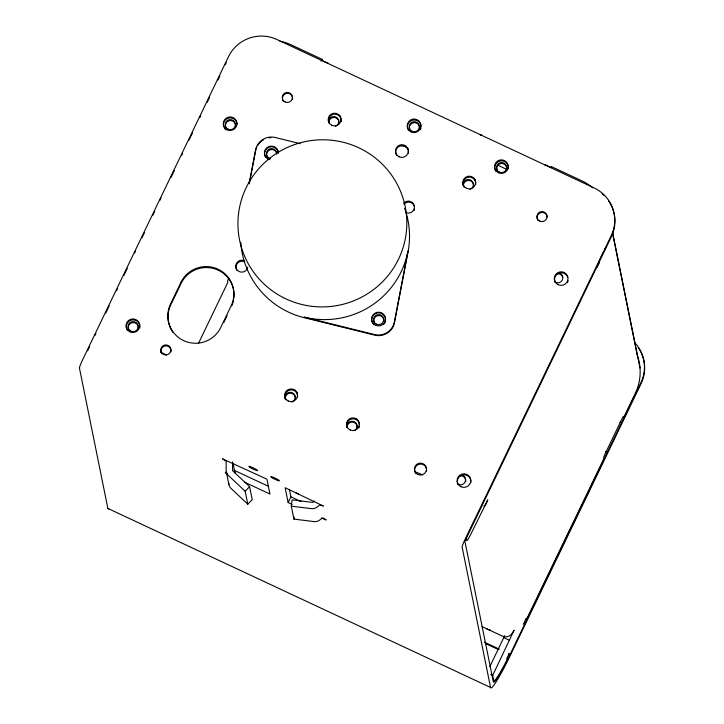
<?xml version="1.0" encoding="UTF-8"?>
<svg xmlns="http://www.w3.org/2000/svg" width="724" height="724" viewBox="0 0 724 724"><rect width="100%" height="100%" fill="white"/><g stroke="black" fill="none" stroke-linecap="round" stroke-linejoin="round"><path stroke-width="1.09" d="M232.585 461.831L232.522 470.03A1.276 1.267 -11.4 0 0 232.911 470.953L249.599 486.655L252.224 499.605L247.798 504.203L231.11 488.501A7.683 7.593 -11.4 0 1 228.739 482.953M523.334 624.242A7.683 0.923 25.7 0 0 523.506 624.061L526.194 618.305L526.493 619.463L603.97 458.482L603.762 457.134L604.667 454.781L622.016 418.716L623.418 416.3L623.717 417.449L635.22 393.548A50.761 50.182 -11.4 0 0 637.256 355.167L612.414 232.449M321.411 518.113L326.216 519.932L323.23 518.113A1.276 1.267 -11.4 0 0 321.872 518.284L319.908 519.886A7.683 7.593 -11.4 0 1 314.053 521.588L293.908 519.108L291.283 506.166L292.098 499.877L312.243 502.356A1.276 1.267 -11.4 0 0 313.221 502.067L314.524 500.999M293.908 519.108L294.179 517.017M249.183 183.263L255.536 150.103A16.127 15.946 -11.4 0 1 275.355 137.524L300.279 143.696M249.3 183.851L255.653 150.692A16.127 15.946 -11.4 0 1 256.776 147.144M228.838 278.016L227.571 281.129L227.779 282.478L198.358 343.61M87.613 350.778L89.568 346.706M94.962 335.511L95.939 333.474M105.74 313.112L109.17 305.99M116.519 290.713L117.496 288.677M123.867 275.446L127.297 268.323M134.646 253.056L135.623 251.02M141.995 237.78L144.438 232.694M152.773 215.39L154.728 211.317M160.122 200.114L161.099 198.077M170.9 177.724L174.33 170.593M181.679 155.325L182.656 153.289M189.027 140.058L192.457 132.926M199.806 117.659L200.783 115.623M207.155 102.392L209.598 97.297M217.933 79.993L219.888 75.92M225.282 64.726L226.259 62.689M321.058 61.16L321.981 59.25L291.356 44.924A50.761 50.182 -11.4 0 0 279.835 41.132M223.77 322.515L227.092 315.628M292.161 504.429L288.134 502.546L290.885 496.818L289.383 489.397M599.87 259.663L603.744 251.635M604.703 249.626L605.671 247.617M489.813 666.641L504.709 635.654M508.456 653.772A7.683 0.923 25.7 0 0 509.271 653.636L506.854 658.188L506.746 660.496A36.291 3.267 -64.9 0 1 493.696 680.234L492.709 675.347L514.13 630.106L512.655 632.505A7.683 7.593 -11.4 0 1 502.42 636.134L481.994 626.577M247.798 504.203L245.174 491.252L249.599 486.655M291.283 506.166L311.429 508.637A7.683 7.593 -11.4 0 0 317.293 506.945L319.248 505.334A1.276 1.267 -11.4 0 1 320.614 505.171L323.402 506.049L285.129 487.714L288.134 502.546M551 167.642L545.561 164.882A7.683 0.688 -64.9 0 0 545.009 165.244M606.422 451.604L606.495 451.631A7.683 0.923 25.7 0 1 605.68 451.758M226.648 472.98L225.291 472.718L226.82 473.804M497.641 165.108L506.782 169.38M234.078 470.238L268.631 486.401M290.885 496.818L300.967 501.533M244.531 482.148L269.943 494.03L266.939 479.197L222.476 458.826L225.463 460.645A1.276 1.267 -11.4 0 1 226.187 461.803L226.123 470.003A7.683 7.593 -11.4 0 0 228.494 475.55L245.174 491.252M503.759 637.618L509.533 640.315M484.275 642.116L499.361 649.175M485.478 643.527L498.546 649.645M490.781 674.442L492.709 675.347M490.555 687.474L462.129 547.063A7.683 0.688 -64.9 0 1 465.206 539.063L611.21 235.707A36.291 35.883 -11.4 0 0 594.087 187.923L276.885 39.512A36.291 35.883 -11.4 0 0 228.513 56.653L82.518 360.018A7.683 0.688 -64.9 0 0 79.441 368.018L107.867 508.429L490.555 687.474A42.698 3.837 -64.9 0 0 510.212 655.564L641.129 383.53A36.291 35.883 -11.4 0 0 638.296 347.746M612.477 231.997L640.007 367.982M599.391 260.667L599.282 262.975L596.866 267.527A7.683 0.923 25.7 0 0 596.567 267.12M551.335 167.588L551.109 166.457L581.734 180.783A50.761 50.182 -11.4 0 1 592.838 187.878M321.981 59.25L323.121 61.115L327.981 63.088A7.683 0.688 -64.9 0 0 327.429 63.441M233.065 463.351L235.029 473.062A7.683 7.593 -11.4 0 0 234.458 471.442M226.268 471.541L228.884 484.492M385.449 321.13A6.959 6.878 -11.4 0 1 383.783 324.298M373.964 324.759A6.959 6.878 -11.4 0 1 375.72 313.447A6.959 6.878 -11.4 0 1 385.602 319.338M265.627 157.316A6.959 6.878 -11.4 0 1 269.4 147.044A6.959 6.878 -11.4 0 1 278.441 153.271M269.871 159.723A6.959 6.878 -11.4 0 1 264.477 152.131A6.959 6.878 -11.4 0 1 271.681 146.13A6.959 6.878 -11.4 0 1 278.324 152.673M404.635 208.277A84.482 83.522 -11.4 0 1 408.046 251.834L394.499 322.569A16.127 15.946 -11.4 0 1 374.679 335.149L304.234 317.7A84.482 83.522 -11.4 0 1 240.802 242.35M257.644 145.497A16.127 15.946 -11.4 0 1 263.645 139.696M268.939 137.859A16.127 15.946 -11.4 0 1 270.812 137.66M108.826 508.746A42.698 3.837 -64.9 0 1 107.867 508.429M634.812 342.751A36.291 35.883 -11.4 0 1 640.939 382.589L510.022 654.623A36.291 3.267 -64.9 0 1 493.316 681.746L464.899 541.253L611.4 236.648A36.291 35.883 -11.4 0 0 608.558 200.874M298.496 493.94A6.045 5.982 -11.4 0 1 295.673 492.619M172.909 332.361A27.829 27.512 -11.4 0 1 170.737 304.931L181.154 283.292A27.829 27.512 -11.4 0 1 233.897 297.899M127.442 330.515A6.851 6.778 -11.4 0 1 131.668 320.026A6.851 6.778 -11.4 0 1 139.832 327.863M233.599 299.935A27.829 27.512 -11.4 0 1 231.78 305.845M225.861 129.822A6.851 6.778 -11.4 0 1 224.666 128.51M223.852 126.935A6.851 6.778 -11.4 0 1 228.893 118.021A6.851 6.778 -11.4 0 1 237.146 124.085M161.796 353.764A5.095 5.041 -11.4 0 1 164.936 345.963A5.095 5.041 -11.4 0 1 171.009 351.792M285.935 399.874A6.453 6.38 -11.4 0 1 289.908 390.001A6.453 6.38 -11.4 0 1 297.591 397.367M236.992 270.514A6.045 5.982 -11.4 0 1 244.576 261.699M602.223 193.932A36.291 35.883 -11.4 0 1 603.78 195.326M537.959 220.395A5.095 5.041 -11.4 0 1 540.466 212.766A5.095 5.041 -11.4 0 1 547.244 217.1M495.922 171.452A6.851 6.778 -11.4 0 1 500.148 160.963A6.851 6.778 -11.4 0 1 508.311 168.792M568.087 280.731A6.851 6.778 -11.4 0 1 567.535 282.423M554.883 281.817A6.851 6.778 -11.4 0 1 559.064 273.147A6.851 6.778 -11.4 0 1 567.806 277.238M374.625 323.447A5.095 5.041 -11.4 0 1 377.774 315.646A5.095 5.041 -11.4 0 1 383.838 321.474M457.668 483.831A6.851 6.778 -11.4 0 1 463.586 474.781A6.851 6.778 -11.4 0 1 470.862 482.745M268.396 158.42A5.095 5.041 -11.4 0 1 267.5 157.443M266.903 156.275A5.095 5.041 -11.4 0 1 270.649 149.642A5.095 5.041 -11.4 0 1 276.785 154.158M328.732 122.655A6.453 6.38 -11.4 0 1 334.307 114.139A6.453 6.38 -11.4 0 1 341.158 121.641M282.441 98.79A5.095 5.041 -11.4 0 1 287.79 93.342A5.095 5.041 -11.4 0 1 292.532 99.279M283.319 101.251A5.095 5.041 -11.4 0 1 282.722 100.084M359.43 426.3A6.453 6.38 -11.4 0 1 358.914 427.893M347.013 427.323A6.453 6.38 -11.4 0 1 351.755 418.934A6.453 6.38 -11.4 0 1 359.52 424.644M415.657 473.442A6.045 5.982 -11.4 0 1 419.386 464.184A6.045 5.982 -11.4 0 1 426.581 471.098M396.797 155.624A6.453 6.38 -11.4 0 1 400.77 145.75A6.453 6.38 -11.4 0 1 408.454 153.126M464.093 187.109A6.453 6.38 -11.4 0 1 468.066 177.235A6.453 6.38 -11.4 0 1 475.749 184.611M414.508 209.109A6.045 5.982 -11.4 0 1 414.019 210.594M403.965 204.177A6.045 5.982 -11.4 0 1 414.264 206.023M421.006 127.949A6.851 6.778 -11.4 0 1 420.445 129.632M408.617 130.601A6.851 6.778 -11.4 0 1 411.974 120.356A6.851 6.778 -11.4 0 1 421.097 126.175M270.586 158.592A5.095 5.041 -11.4 0 1 266.441 153.171A5.095 5.041 -11.4 0 1 271.563 148.592A5.095 5.041 -11.4 0 1 276.595 153.217M247.726 267.228A6.045 5.982 -11.4 0 1 240.169 271.934A6.045 5.982 -11.4 0 1 236.124 264.097A6.045 5.982 -11.4 0 1 244.386 260.758M403.775 203.236A6.045 5.982 -11.4 0 1 411.884 202.213A6.045 5.982 -11.4 0 1 413.576 210.114A6.045 5.982 -11.4 0 1 405.766 212.512M225.698 127.288A5.095 5.041 -11.4 0 1 230.105 120.564A5.095 5.041 -11.4 0 1 235.517 126.483M409.648 129.379A5.095 5.041 -11.4 0 1 414.056 122.655A5.095 5.041 -11.4 0 1 419.468 128.573M129.967 331.447A5.095 5.041 -11.4 0 1 131.578 322.85A5.095 5.041 -11.4 0 1 138.293 328.497M160.782 352.208A36.291 4.362 25.7 0 1 166.475 354.995M480.229 134.935A7.683 0.688 -64.9 0 1 480.79 134.583M497.56 171.398A5.095 5.041 -11.4 0 1 500.058 163.778A5.095 5.041 -11.4 0 1 506.845 168.113M480.781 135.189A7.683 0.688 -64.9 0 1 481.333 134.836M490.239 629.853A5.095 5.041 -11.4 0 1 486.528 628.676M558.638 272.858A5.095 5.041 -11.4 0 1 562.313 279.98A5.095 5.041 -11.4 0 1 554.394 281.672M557.498 273.735A5.095 5.041 -11.4 0 1 562.702 277.066M461.414 474.872A5.095 5.041 -11.4 0 1 465.089 481.985A5.095 5.041 -11.4 0 1 457.179 483.686M460.283 475.749A5.095 5.041 -11.4 0 1 465.686 481.677M414.762 471.677A36.291 4.362 25.7 0 1 422.554 474.844M620.73 422.047A7.683 0.923 25.7 0 1 619.916 422.173M466.003 538.421A7.683 0.923 25.7 0 1 466.301 538.819L466.636 540.475A12.1 1.086 -64.9 0 0 472.202 531.434L487.759 499.841L486.474 503.18A7.683 7.593 -11.4 0 1 483.885 506.176M473.813 178.185A8.471 8.371 -11.4 0 1 475.288 179.805M339.221 115.207A8.471 8.371 -11.4 0 1 340.696 116.826M355.647 418.689A8.471 8.371 -11.4 0 1 357.493 419.875M293.799 389.756A8.471 8.371 -11.4 0 1 297.13 392.562M328.642 122.021A5.095 5.041 -11.4 0 1 332.877 116.627A5.095 5.041 -11.4 0 1 338.651 120.32A5.095 5.041 -11.4 0 1 335.42 126.347M328.814 122.908A5.095 5.041 -11.4 0 1 334.171 117.451A5.095 5.041 -11.4 0 1 338.913 123.388M463.514 186.276A5.095 5.041 -11.4 0 1 466.618 179.823A5.095 5.041 -11.4 0 1 473.116 182.873A5.095 5.041 -11.4 0 1 470.012 189.326M463.414 185.878A5.095 5.041 -11.4 0 1 468.763 180.43A5.095 5.041 -11.4 0 1 473.505 186.367M400.535 145.633A8.471 8.371 -11.4 0 1 408.173 149.207M285.346 399.033A5.095 5.041 -11.4 0 1 288.451 392.589A5.095 5.041 -11.4 0 1 294.958 395.63A5.095 5.041 -11.4 0 1 291.853 402.082M285.256 398.643A5.095 5.041 -11.4 0 1 290.605 393.186A5.095 5.041 -11.4 0 1 295.347 399.123M346.914 426.68A5.095 5.041 -11.4 0 1 354.19 421.703A5.095 5.041 -11.4 0 1 354.887 430.409M347.095 427.576A5.095 5.041 -11.4 0 1 352.443 422.119A5.095 5.041 -11.4 0 1 357.185 428.056M407.92 251.246L394.381 321.981A16.127 15.946 -11.4 0 1 374.561 334.551L304.116 317.112A84.482 83.522 -11.4 0 0 407.92 251.246M180.955 282.342L170.538 303.989A27.829 27.512 -11.4 0 0 183.661 340.624A27.829 27.512 -11.4 0 0 220.739 327.474L231.155 305.836A27.829 27.512 -11.4 0 0 218.042 269.201A27.829 27.512 -11.4 0 0 180.955 282.342M375.331 325.194A6.959 6.878 -11.4 0 0 385.485 318.75A6.959 6.878 -11.4 0 0 374.806 313.284A6.959 6.878 -11.4 0 0 375.331 325.194M283.374 297.627A84.482 83.522 -11.4 0 0 406.752 219.345A84.482 83.522 -11.4 0 0 277.03 153.054A84.482 83.522 -11.4 0 0 283.374 297.627M272.088 477.768A4.842 0.579 25.7 0 0 279.328 480.872A4.842 0.579 25.7 0 0 273.799 477.496A4.842 0.579 25.7 0 0 272.088 477.768M250.26 467.559A4.842 0.579 25.7 0 0 257.5 470.654A4.842 0.579 25.7 0 0 251.979 467.279A4.842 0.579 25.7 0 0 250.26 467.559M539.778 221.137A5.095 5.041 -11.4 0 0 547.054 216.159A5.095 5.041 -11.4 0 0 539.09 212.431A5.095 5.041 -11.4 0 0 539.778 221.137M350.126 430.002A6.453 6.38 -11.4 0 0 359.33 423.694A6.453 6.38 -11.4 0 0 349.249 418.979A6.453 6.38 -11.4 0 0 350.126 430.002M399.141 156.818A6.453 6.38 -11.4 0 0 408.354 150.52A6.453 6.38 -11.4 0 0 398.272 145.805A6.453 6.38 -11.4 0 0 399.141 156.818M411.123 131.931A6.851 6.778 -11.4 0 0 420.906 125.234A6.851 6.778 -11.4 0 0 410.191 120.22A6.851 6.778 -11.4 0 0 411.123 131.931M227.173 129.831A6.851 6.778 -11.4 0 0 236.956 123.143A6.851 6.778 -11.4 0 0 226.241 118.13A6.851 6.778 -11.4 0 0 227.173 129.831M460.98 486.727A6.851 6.778 -11.4 0 0 470.763 480.03A6.851 6.778 -11.4 0 0 460.057 475.025A6.851 6.778 -11.4 0 0 460.98 486.727M417.848 474.501A6.045 5.982 -11.4 0 0 426.472 468.591A6.045 5.982 -11.4 0 0 417.024 464.174A6.045 5.982 -11.4 0 0 417.848 474.501M285.138 101.994A5.095 5.041 -11.4 0 0 292.415 97.016A5.095 5.041 -11.4 0 0 284.451 93.287A5.095 5.041 -11.4 0 0 285.138 101.994M288.279 401.06A6.453 6.38 -11.4 0 0 297.492 394.761A6.453 6.38 -11.4 0 0 287.41 390.046A6.453 6.38 -11.4 0 0 288.279 401.06M466.437 188.303A6.453 6.38 -11.4 0 0 475.65 182.005A6.453 6.38 -11.4 0 0 465.568 177.29A6.453 6.38 -11.4 0 0 466.437 188.303M498.429 172.774A6.851 6.778 -11.4 0 0 508.212 166.086A6.851 6.778 -11.4 0 0 497.497 161.072A6.851 6.778 -11.4 0 0 498.429 172.774M331.845 125.333A6.453 6.38 -11.4 0 0 341.049 119.035A6.453 6.38 -11.4 0 0 330.968 114.32A6.453 6.38 -11.4 0 0 331.845 125.333M558.204 284.713A6.851 6.778 -11.4 0 0 567.987 278.025A6.851 6.778 -11.4 0 0 557.272 273.011A6.851 6.778 -11.4 0 0 558.204 284.713M129.949 331.845A6.851 6.778 -11.4 0 0 139.732 325.148A6.851 6.778 -11.4 0 0 129.017 320.144A6.851 6.778 -11.4 0 0 129.949 331.845M376.444 324.198A5.095 5.041 -11.4 0 0 383.72 319.221A5.095 5.041 -11.4 0 0 375.756 315.492A5.095 5.041 -11.4 0 0 376.444 324.198M163.615 354.507A5.095 5.041 -11.4 0 0 170.891 349.529A5.095 5.041 -11.4 0 0 162.918 345.801A5.095 5.041 -11.4 0 0 163.615 354.507M228.114 129.207A5.095 5.041 -11.4 0 0 235.391 124.229A5.095 5.041 -11.4 0 0 227.427 120.501A5.095 5.041 -11.4 0 0 228.114 129.207M412.065 131.297A5.095 5.041 -11.4 0 0 419.35 126.32A5.095 5.041 -11.4 0 0 411.377 122.591A5.095 5.041 -11.4 0 0 412.065 131.297M130.899 331.212A5.095 5.041 -11.4 0 0 138.175 326.234A5.095 5.041 -11.4 0 0 130.202 322.506A5.095 5.041 -11.4 0 0 130.899 331.212M499.379 172.149A5.095 5.041 -11.4 0 0 506.655 167.172A5.095 5.041 -11.4 0 0 498.682 163.443A5.095 5.041 -11.4 0 0 499.379 172.149"/></g></svg>
